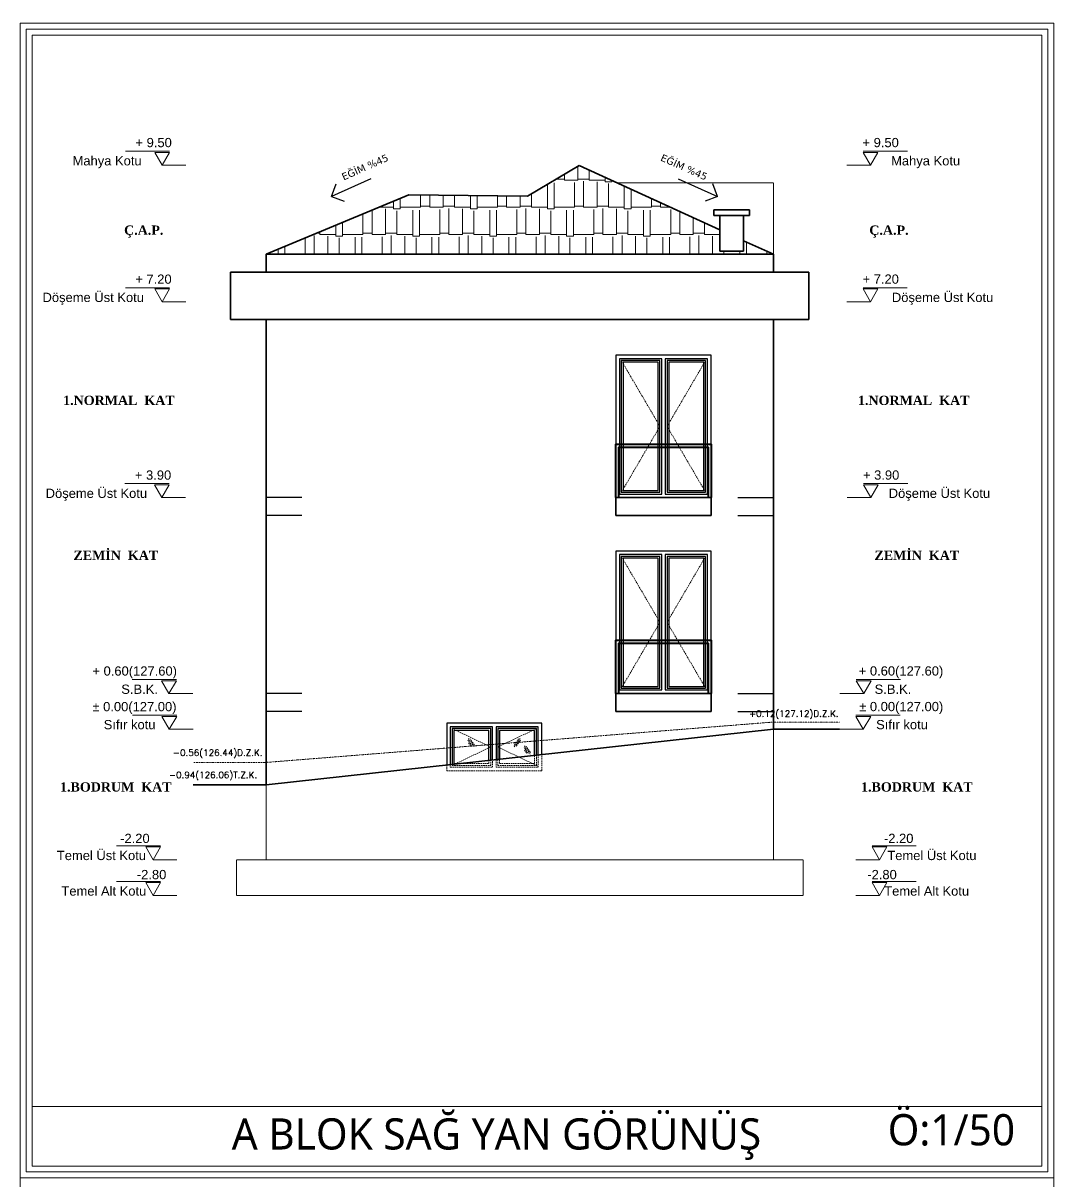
# Model space of a CAD drawing. Header units: millimetres. Extents: x 14753 to 45183, y 5640 to 19518.
# Drawn here: x 35587 to 37317, y 17563 to 19513 of the extents above; entities that cross this region are included whole.
import ezdxf

# ---------------------------------------------------------------- set-up
doc = ezdxf.new("R2010")
doc.units = ezdxf.units.MM
for name, pattern in [('ACAD_ISO02W100', [15, 12, -3]), ('DASHDOT2', [0.5, 0.25, -0.125, 0, -0.125]), ('DASHED2', [0.375, 0.25, -0.125]), ('HIDDEN', [0.375, 0.25, -0.125])]:
    doc.linetypes.add(name, pattern=pattern)
for name, color, linetype, lineweight in [('A Antet', 35, 'Continuous', 18), ('CERCEVE', 66, 'Continuous', 0), ('Görüneyen', 250, 'HIDDEN', 0), ('k görünüşön', 65, 'Continuous', 35), ('k ic olcu', 254, 'Continuous', 18), ('k kot', 31, 'Continuous', 20), ('k pencere', 4, 'Continuous', 25), ('k tarama', 252, 'Continuous', 9), ('kesiklii çizgi', 244, 'ACAD_ISO02W100', 5), ('korkuluk', 6, 'Continuous', 40), ('YAZI', 1, 'Continuous', 0)]:
    doc.layers.add(name, color=color, linetype=linetype, lineweight=lineweight)
doc.layers.add('pencere', color=2, linetype='Continuous')
doc.layers.add('YAzı', color=7, linetype='Continuous')
doc.styles.add('OLCU', font='romans.shx')
doc.styles.get("Standard").update_dxf_attribs({"font": 'arial.ttf'})

# ---------------------------------------------------------------- blocks, each defined once
blk = doc.blocks.new('kot1')
for p, q in [((578788.5, 90039.1), (578863, 90039.1)), ((578801, 90015.5), (578761, 90015.5))]:
    blk.add_line(p, q)
blk.add_lwpolyline([(578813.5, 90037.1), (578788.5, 90037.1), (578801, 90015.5)], close=True)
blk = doc.blocks.new('H')
at = {"layer": 'YAZI', "xscale": -1}
for p in [(971405.6, 4462718.1), (971405.6, 4462488.2), (971404.9, 4462158.2), (971417, 4461828.2), (971417.6, 4461768.2), (971390.5, 4461548.2), (971390.5, 4461488.2)]:
    blk.add_blockref('kot1', p, dxfattribs=at)
at = {"layer": 'YAZI'}
for s, p in [('+ 9.50', (392559.6, 4552764, 574.2)), ('Mahya Kotu', (392453.7, 4552733.3, 574.2)), ('+ 7.20', (392559.3, 4552533.9, 574.2)), ('Döşeme Üst Kotu', (392403.1, 4552503.2, 574.2)), ('+ 3.90', (392558.6, 4552203.9, 574.2)), ('Döşeme Üst Kotu', (392408.4, 4552173.2, 574.2)), ('+ 0.60(127.60)', (392487.1, 4551873.9, 574.2)), ('S.B.K.', (392535.7, 4551843.2, 574.2)), ('± 0.00(127.00)', (392487.1, 4551813.9, 574.2)), ('Sıfır kotu', (392506.1, 4551783.6, 574.2)), ('-2.20', (392533.8, 4551591.9, 574.2)), ('Temel Üst Kotu', (392427.2, 4551563.2, 574.2)), ('-2.80', (392561.9, 4551531, 459.4)), ('Temel Alt Kotu', (392434.9, 4551503.3, 459.4))]:
    blk.add_text(s, height=15.6, dxfattribs=at).set_placement(p)
at = {"layer": 'YAZI', "char_height": 15.6, "width": 230.85, "attachment_point": 2}
for s, insert in [('{\\fTimes New Roman|b1|i0|c162|p18;Ç.A.P.}', (392573.5, 4552632.1, 0)), ('{\\fTimes New Roman|b1|i0|c162|p18;1.NORMAL  KAT}', (392531.7, 4552345.4, 0)), ('{\\fTimes New Roman|b1|i0|c162|p18;ZEMİN  KAT}', (392526.5, 4552084.3, 0)), ('{\\fTimes New Roman|b1|i0|c162|p18;1.BODRUM  KAT}', (392526.5, 4551694.2, 0))]:
    blk.add_mtext(s, dxfattribs=dict(at, insert=insert))
blk = doc.blocks.new('KOT11')
at = {"layer": 'YAZI'}
for p in [(-188397.4, 4462717.3), (-188397.5, 4462487.4), (-188396.8, 4462157.4), (-188408.9, 4461827.4), (-188409.5, 4461767.4), (-188382.3, 4461547.4), (-188382.3, 4461487.4)]:
    blk.add_blockref('kot1', p, dxfattribs=at)
for s, p in [('+ 9.50', (390390.1, 4552763.2, 574.2)), ('Mahya Kotu', (390438.3, 4552732.5, 574.2)), ('+ 7.20', (390390.2, 4552533.2, 574.2)), ('Döşeme Üst Kotu', (390439.6, 4552502.4, 574.2)), ('+ 3.90', (390390.9, 4552203.2, 574.2)), ('Döşeme Üst Kotu', (390434.3, 4552172.4, 574.2)), ('+ 0.60(127.60)', (390383.8, 4551873.2, 574.2)), ('S.B.K.', (390410.5, 4551842.4, 574.2)), ('± 0.00(127.00)', (390384.5, 4551813.2, 574.2)), ('Sıfır kotu', (390413, 4551782.8, 574.2)), ('-2.20', (390426.2, 4551591.2, 574.2)), ('Temel Üst Kotu', (390431.9, 4551562.4, 574.2)), ('-2.80', (390398.2, 4551530.2, 459.4)), ('Temel Alt Kotu', (390426.7, 4551502.5, 459.4))]:
    blk.add_text(s, height=15.6, dxfattribs=at).set_placement(p)
at = {"layer": 'YAZI', "char_height": 15.6, "width": 230.85, "attachment_point": 2}
for s, insert in [('{\\fTimes New Roman|b1|i0|c162|p18;Ç.A.P.}', (390434.6, 4552631.3, 0)), ('{\\fTimes New Roman|b1|i0|c162|p18;1.NORMAL  KAT}', (390476.4, 4552344.6, 0)), ('{\\fTimes New Roman|b1|i0|c162|p18;ZEMİN  KAT}', (390481.6, 4552083.5, 0)), ('{\\fTimes New Roman|b1|i0|c162|p18;1.BODRUM  KAT}', (390481.6, 4551693.4, 0))]:
    blk.add_mtext(s, dxfattribs=dict(at, insert=insert))

msp = doc.modelspace()

# ---------------------------------------------------------------- hatches: boundary and pattern name
at = {"layer": 'k tarama'}
h = msp.add_hatch(dxfattribs=at)
h.set_pattern_fill('AR-RSHKE', color=256, scale=0.15)
h.paths.add_polyline_path([(36522.9, 19272.8), (36435.9, 19221.2), (36235.9, 19223.4), (35995.9, 19123.4), (36849.9, 19123.4), (36799.9, 19146.2), (36799.9, 19128.4), (36759.9, 19128.4), (36759.9, 19164.5)])

# ---------------------------------------------------------------- linework, layer by layer
at = {"layer": 'CERCEVE'}
msp.add_line((35601.7, 17687.6), (37302.1, 17687.6), dxfattribs=at)
for points in [[(35581.7, 17567.6), (37322.1, 17567.6), (37322.1, 19512.6), (35581.7, 19512.6)], [(35591.7, 17577.6), (37312.1, 17577.6), (37312.1, 19502.6), (35591.7, 19502.6)], [(35601.7, 17587.6), (37302.1, 17587.6), (37302.1, 19492.6), (35601.7, 19492.6)], [(35581.7, 15622.6), (37322.1, 15622.6), (37322.1, 17567.6), (35581.7, 17567.6)]]:
    msp.add_lwpolyline(points, close=True, dxfattribs=at)
at = {"layer": 'Görüneyen'}
for p, q in [((36849.9, 19243.4), (36587.3, 19243.4)), ((36849.9, 19123.4), (36849.9, 19243.4))]:
    msp.add_line(p, q, dxfattribs=at)
at = {"layer": 'Görüneyen', "ltscale": 10}
for p, q in [((36593.9, 18944.4), (36658.9, 18833.4)), ((36735.9, 18944.4), (36670.9, 18833.4)), ((36658.9, 18833.4), (36593.9, 18722.4)), ((36670.9, 18833.4), (36735.9, 18722.4)), ((36593.9, 18614.4), (36658.9, 18503.4)), ((36735.9, 18614.4), (36670.9, 18503.4)), ((36658.9, 18503.4), (36593.9, 18392.4)), ((36670.9, 18503.4), (36735.9, 18392.4)), ((36308.9, 18324.4), (36373.9, 18293.4)), ((36450.9, 18324.4), (36385.9, 18293.4)), ((36373.9, 18293.4), (36312.9, 18264.3)), ((36342.9, 18294.9), (36335.7, 18304.9)), ((36340.2, 18295.2), (36336.2, 18300.7)), ((36346.2, 18293.7), (36336.3, 18307.5)), ((36346.5, 18296.7), (36339.1, 18307)), ((36385.9, 18293.4), (36453.9, 18261)), ((36413.3, 18296.7), (36420.7, 18307)), ((36413.6, 18293.7), (36423.5, 18307.5)), ((36416.9, 18294.9), (36424.1, 18304.9)), ((36437.2, 18282.5), (36430.1, 18292.5)), ((36440.5, 18281.4), (36430.7, 18295.2)), ((36440.9, 18284.3), (36433.4, 18294.7)), ((36434.6, 18282.8), (36430.6, 18288.4))]:
    msp.add_line(p, q, dxfattribs=at)
for points in [[(36299.9, 18262.9), (36299.9, 18253.4), (36459.9, 18253.4), (36459.9, 18280.5)], [(36382.9, 18272), (36382.9, 18259.4), (36453.9, 18259.4), (36453.9, 18279.8)], [(36385.9, 18272.3), (36385.9, 18262.4), (36450.9, 18262.4), (36450.9, 18279.5)], [(36388.9, 18272.6), (36388.9, 18265.4), (36447.9, 18265.4), (36447.9, 18279.1)], [(36305.9, 18263.5), (36305.9, 18259.4), (36376.9, 18259.4), (36376.9, 18271.3)], [(36308.9, 18262.4), (36373.9, 18262.4), (36373.9, 18271)], [(36323, 18265.4), (36370.9, 18265.4), (36370.9, 18270.7)]]:
    msp.add_lwpolyline(points, dxfattribs=at)
at = {"layer": 'k görünüşön'}
for p, q in [((36522.9, 19272.8), (36435.9, 19221.2)), ((36522.9, 19272.8), (36759.9, 19164.5)), ((36235.9, 19223.4), (35995.9, 19123.4)), ((36235.9, 19223.4), (36435.9, 19221.2)), ((36749.9, 19198.4), (36809.9, 19198.4)), ((36749.9, 19188.4), (36749.9, 19198.4)), ((36749.9, 19188.4), (36809.9, 19188.4)), ((36759.9, 19188.4), (36759.9, 19128.4)), ((36799.9, 19188.4), (36799.9, 19128.4)), ((36809.9, 19188.4), (36809.9, 19198.4)), ((36799.9, 19146.2), (36849.9, 19123.4)), ((35995.9, 19093.4), (35995.9, 19123.4)), ((35995.9, 19123.4), (36849.9, 19123.4)), ((36759.9, 19128.4), (36799.9, 19128.4)), ((36849.9, 19093.4), (36849.9, 19123.4)), ((35935.9, 19093.4), (36909.9, 19093.4)), ((35935.9, 19013.4), (35935.9, 19093.4)), ((36909.9, 19013.4), (36909.9, 19093.4)), ((35935.9, 19013.4), (36909.9, 19013.4)), ((35995.9, 19013.4), (35995.9, 18229.4)), ((36849.9, 18323.4), (36849.9, 19013.4))]:
    msp.add_line(p, q, dxfattribs=at)
for points in [[(36584.9, 18713.4), (36744.9, 18713.4), (36744.9, 18683.4), (36584.9, 18683.4)], [(36584.9, 18383.4), (36744.9, 18383.4), (36744.9, 18353.4), (36584.9, 18353.4)]]:
    msp.add_lwpolyline(points, close=True, dxfattribs=at)
msp.add_lwpolyline([(35872.9, 18229.4), (35995.9, 18229.4), (36849.9, 18323.4), (36961.4, 18323.4)], dxfattribs=at)
at = {"layer": 'k pencere'}
for p, q in [((36172.1, 19250.2), (36105.9, 19220.8)), ((36689.7, 19250.2), (36755.8, 19220.8)), ((36105.9, 19220.8), (36113.9, 19241.9)), ((36755.8, 19220.8), (36747.9, 19241.9)), ((36105.9, 19220.8), (36127, 19212.5)), ((36755.8, 19220.8), (36734.8, 19212.5))]:
    msp.add_line(p, q, dxfattribs=at)
at = {"layer": 'k pencere', "ltscale": 1.5}
for p, q in [((36055.9, 18713.4), (35995.9, 18713.4)), ((36789.9, 18713.4), (36849.9, 18713.4)), ((36055.9, 18683.4), (35995.9, 18683.4)), ((36789.9, 18683.4), (36849.9, 18683.4)), ((36055.9, 18383.4), (35995.9, 18383.4)), ((36789.9, 18383.4), (36849.9, 18383.4)), ((36055.9, 18353.4), (35995.9, 18353.4)), ((36789.9, 18353.4), (36849.9, 18353.4))]:
    msp.add_line(p, q, dxfattribs=at)
at = {"layer": 'kesiklii çizgi', "color": 4, "linetype": 'DASHED2'}
for p, q in [((36849.9, 18103.4), (36849.9, 18323.4)), ((35995.9, 18229.4), (35995.9, 18103.4)), ((35945.9, 18103.4), (36899.9, 18103.4)), ((35945.9, 18043.4), (35945.9, 18103.4)), ((36899.9, 18043.4), (36899.9, 18103.4)), ((35945.9, 18043.4), (36899.9, 18043.4))]:
    msp.add_line(p, q, dxfattribs=at)
at = {"layer": 'kesiklii çizgi', "color": 251, "linetype": 'DASHDOT2'}
msp.add_lwpolyline([(36961.4, 18335.4), (36849.9, 18335.4), (35995.9, 18267.4), (35872.9, 18267.4)], dxfattribs=at)
at = {"layer": 'korkuluk'}
for points in [[(36584.9, 18713.4), (36584.9, 18803.4), (36744.9, 18803.4), (36744.9, 18713.4)], [(36589.9, 18713.4), (36589.9, 18798.4), (36739.9, 18798.4), (36739.9, 18713.4)], [(36584.9, 18383.4), (36584.9, 18473.4), (36744.9, 18473.4), (36744.9, 18383.4)], [(36589.9, 18383.4), (36589.9, 18468.4), (36739.9, 18468.4), (36739.9, 18383.4)]]:
    msp.add_lwpolyline(points, dxfattribs=at)
at = {"layer": 'pencere', "color": 128, "true_color": 0x004d39}
for points in [[(36584.9, 18713.4), (36744.9, 18713.4), (36744.9, 18953.4), (36584.9, 18953.4)], [(36661.9, 18947.4), (36590.9, 18947.4), (36590.9, 18719.4), (36661.9, 18719.4)], [(36658.9, 18944.4), (36593.9, 18944.4), (36593.9, 18722.4), (36658.9, 18722.4)], [(36655.9, 18941.4), (36596.9, 18941.4), (36596.9, 18725.4), (36655.9, 18725.4)], [(36667.9, 18947.4), (36667.9, 18719.4), (36738.9, 18719.4), (36738.9, 18947.4)], [(36670.9, 18944.4), (36670.9, 18722.4), (36735.9, 18722.4), (36735.9, 18944.4)], [(36673.9, 18941.4), (36673.9, 18725.4), (36732.9, 18725.4), (36732.9, 18941.4)], [(36584.9, 18383.4), (36744.9, 18383.4), (36744.9, 18623.4), (36584.9, 18623.4)], [(36661.9, 18617.4), (36590.9, 18617.4), (36590.9, 18389.4), (36661.9, 18389.4)], [(36658.9, 18614.4), (36593.9, 18614.4), (36593.9, 18392.4), (36658.9, 18392.4)], [(36655.9, 18611.4), (36596.9, 18611.4), (36596.9, 18395.4), (36655.9, 18395.4)], [(36667.9, 18617.4), (36667.9, 18389.4), (36738.9, 18389.4), (36738.9, 18617.4)], [(36670.9, 18614.4), (36670.9, 18392.4), (36735.9, 18392.4), (36735.9, 18614.4)], [(36673.9, 18611.4), (36673.9, 18395.4), (36732.9, 18395.4), (36732.9, 18611.4)]]:
    msp.add_lwpolyline(points, close=True, dxfattribs=at)
for points in [[(36459.9, 18280.5), (36459.9, 18333.4), (36299.9, 18333.4), (36299.9, 18262.9)], [(36376.9, 18271.3), (36376.9, 18327.4), (36305.9, 18327.4), (36305.9, 18263.5)], [(36373.9, 18271), (36373.9, 18324.4), (36308.9, 18324.4), (36308.9, 18263.8)], [(36370.9, 18270.7), (36370.9, 18321.4), (36311.9, 18321.4), (36311.9, 18265.4), (36323, 18265.4)], [(36453.9, 18279.8), (36453.9, 18327.4), (36382.9, 18327.4), (36382.9, 18272)], [(36450.9, 18279.5), (36450.9, 18324.4), (36385.9, 18324.4), (36385.9, 18272.3)], [(36447.9, 18279.1), (36447.9, 18321.4), (36388.9, 18321.4), (36388.9, 18272.6)]]:
    msp.add_lwpolyline(points, dxfattribs=at)

# ---------------------------------------------------------------- block references
at = {"layer": 'k ic olcu'}
for name, p in [('H', (-356783.8, -4533460.3)), ('KOT11', (-353390.1, -4533459.5))]:
    msp.add_blockref(name, p, dxfattribs=at)

# ---------------------------------------------------------------- texts
at = {"layer": 'A Antet', "color": 53, "char_height": 52.5, "attachment_point": 1}
for s, width, gutter_width, insert in [('{\\fSegoe UI|b0|i0|c162|p34;Ö:1/50}', 247.734, 9.38, (37042.4, 17674.9, -574.2)), ('{\\fSegoe UI|b0|i0|c162|p34;A BLOK SAĞ YAN GÖRÜNÜŞ}', 1034.775, 12.5, (35937.9, 17667.9, -574.2))]:
    msp.add_mtext_dynamic_manual_height_columns(s, width=width, gutter_width=gutter_width, heights=[0], dxfattribs=dict(at, insert=insert))
at = {"layer": 'k kot', "style": 'OLCU'}
for s, p in [('+0.12(127.12)D.Z.K.', (36808.9, 18344.2)), ('-0.56(126.44)D.Z.K.', (35838.8, 18278.3)), ('-0.94(126.06)T.Z.K.', (35832.1, 18240.9, 0))]:
    msp.add_text(s, height=10.8, dxfattribs=at).set_placement(p)
at = {"layer": 'YAzı', "char_height": 12}
for insert, attachment_point, rotation in [((36203.2, 19281.4), 9, 23.9625), ((36658.6, 19281.4), 7, 336.0375)]:
    msp.add_mtext_dynamic_manual_height_columns('{\\fVerdana|b0|i0|c162|p34;EĞİM %45}', width=153.763, gutter_width=12.5, heights=[0], dxfattribs=dict(at, insert=insert, attachment_point=attachment_point, rotation=rotation))

doc.saveas('drawing.dxf')
